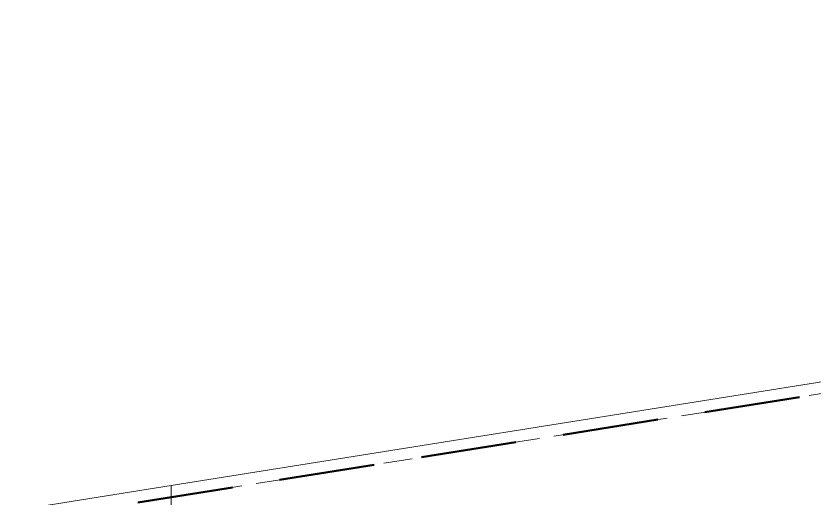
# Model space of a CAD drawing. Header units: inches. Extents: x -190799 to -189704, y -49100 to -46985.
# Drawn here: x -190244.5 to -190192.4, y -47088.3 to -47056.8 of the extents above; entities that cross this region are included whole.
import ezdxf

# ---------------------------------------------------------------- set-up
doc = ezdxf.new("R2010")
doc.units = ezdxf.units.IN
doc.header["$LTSCALE"] = 25
doc.header["$MEASUREMENT"] = 0
doc.linetypes.add('DASHED2', pattern=[0.375, 0.25, -0.125])
for name, color, linetype, lineweight in [('elevation', 6, 'Continuous', 9), ('hidden', 7, 'DASHED2', 5), ('PLASTER LINE', 1, 'Continuous', 5), ('PP-BEAM', 104, 'DASHED2', 50)]:
    doc.layers.add(name, color=color, linetype=linetype, lineweight=lineweight)

msp = doc.modelspace()

# ---------------------------------------------------------------- linework, layer by layer
at = {"layer": 'elevation'}
msp.add_line((-190234.3604294672, -47087.43556130614, 18.937099490897), (-189971.8604294671, -47045.62453563779, 18.937099490897), dxfattribs=at)
at = {"layer": 'hidden', "ltscale": 0.3}
msp.add_line((-190234.3604294672, -47088.19501552404, 18.937099490897), (-190112.8604294671, -47068.84248364326, 18.937099490897), dxfattribs=at)
at = {"layer": 'PLASTER LINE', "ltscale": 30}
for p, q in [((-190580.5164548427, -47142.57132687648, 18.937099490897), (-190234.3604294672, -47087.43556130612, 18.937099490897)), ((-190234.3604294671, -47125.64944927928), (-190234.3604294672, -47087.43556130612))]:
    msp.add_line(p, q, dxfattribs=at)
at = {"layer": 'PP-BEAM'}
msp.add_line((-190236.5261048757, -47088.53996451465), (-190112.1104294677, -47068.72302356523), dxfattribs=at)

doc.saveas('drawing.dxf')
